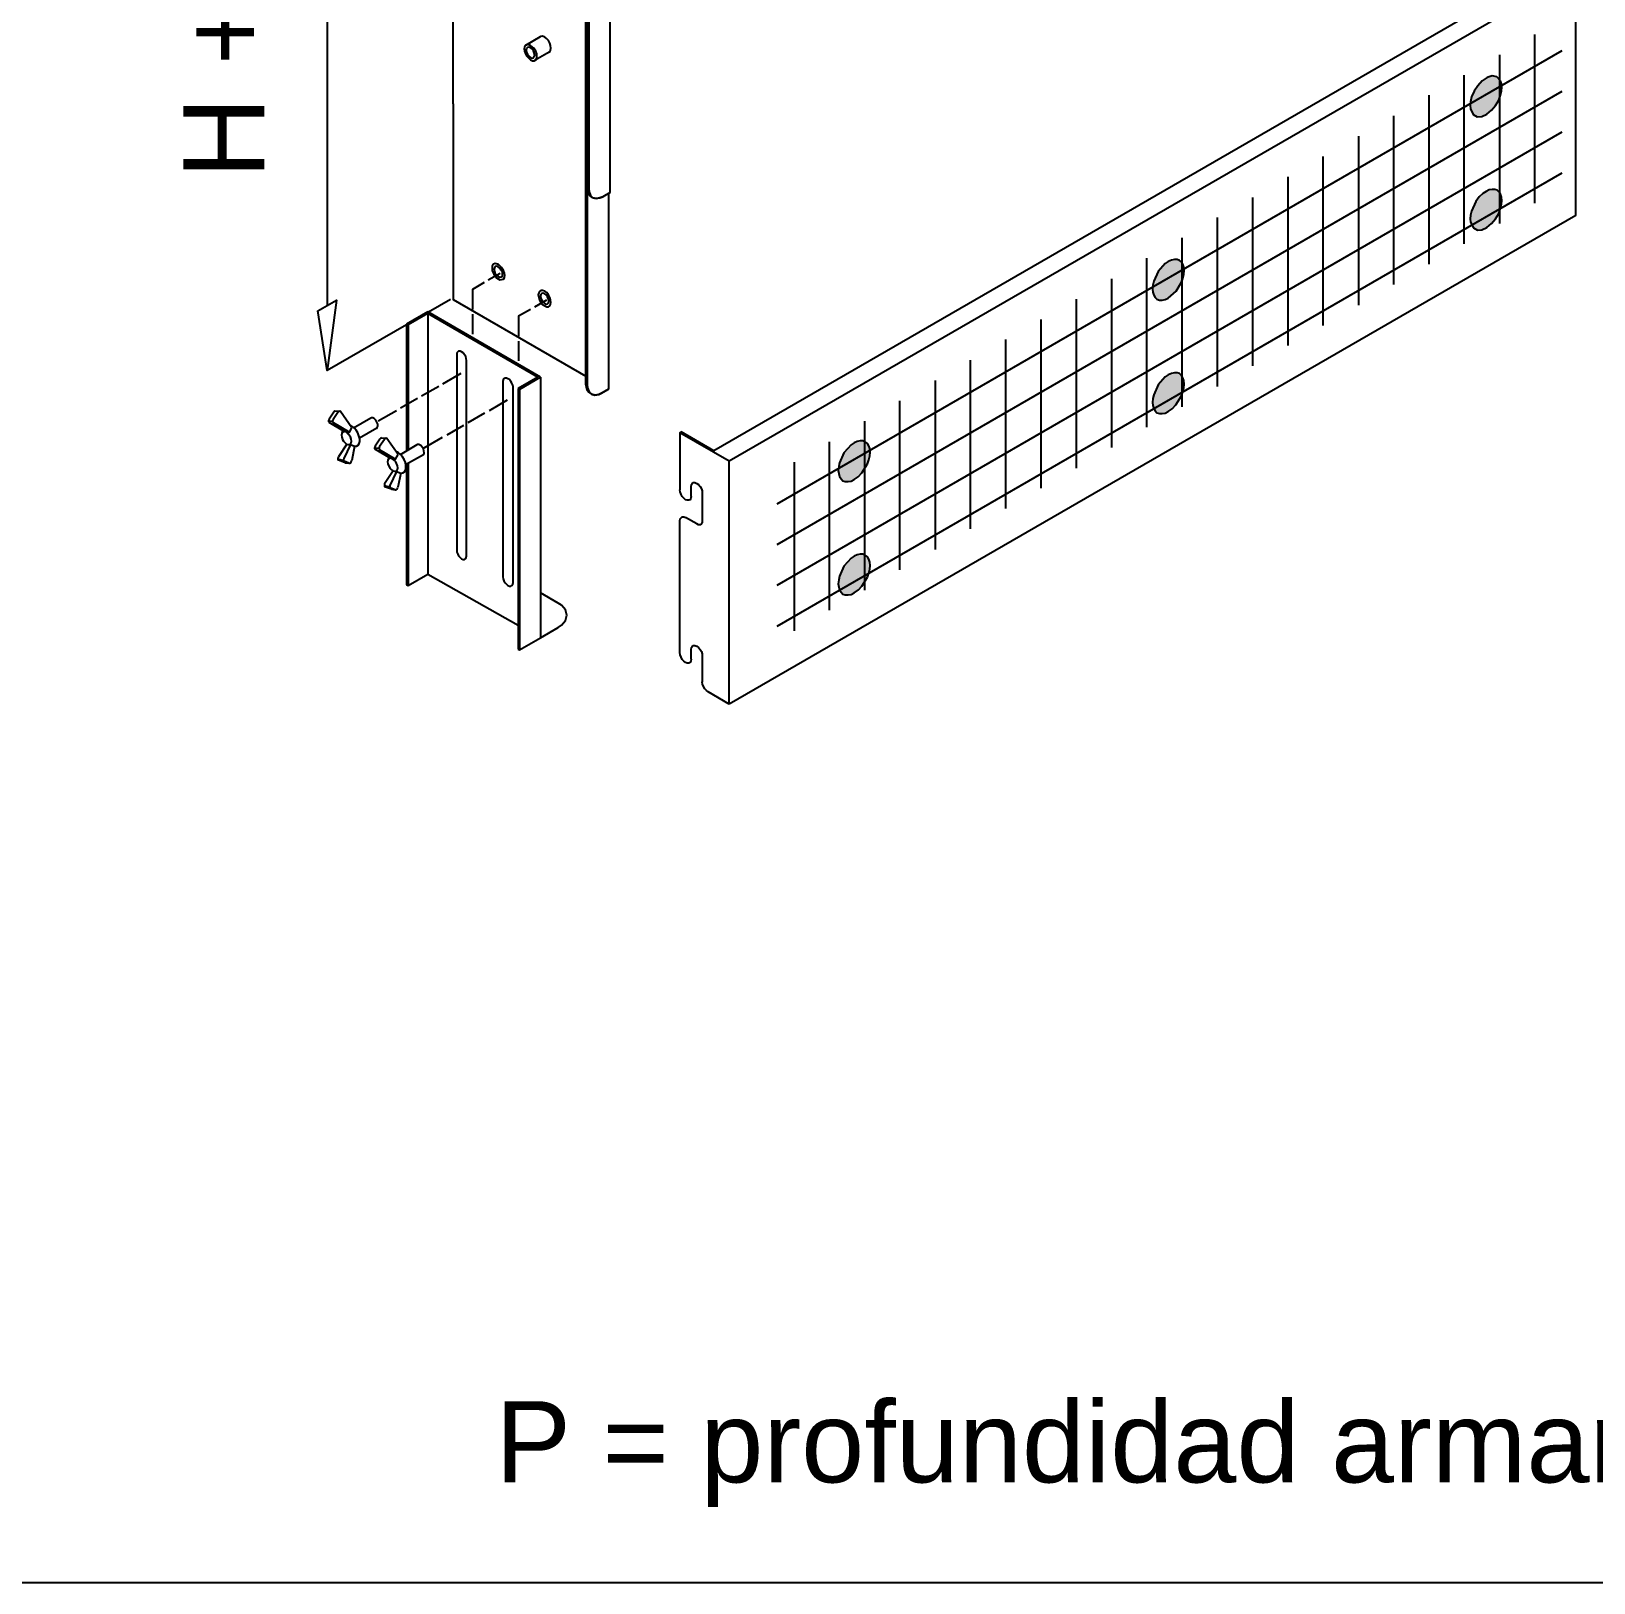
# Model space of a CAD drawing. Header units: millimetres. Extents: x 441156 to 441876, y 4514765 to 4515211.
# Drawn here: x 441492.243 to 441494.216, y 4515043.953 to 4515045.912 of the extents above; entities that cross this region are included whole.
import ezdxf
from ezdxf.enums import TextEntityAlignment as Align

# ---------------------------------------------------------------- set-up
doc = ezdxf.new("R2010")
doc.units = ezdxf.units.MM
doc.layers.add('01_textos', color=7, linetype='Continuous')
doc.layers.add('Cassette', color=7, linetype='Continuous')
doc.styles.add('NIEVES2', font='sanss___.ttf')

msp = doc.modelspace()

# ---------------------------------------------------------------- hatches: boundary and pattern name
at = {"layer": 'Cassette'}
h = msp.add_hatch(color=254, dxfattribs=at)
h.dxf.hatch_style = 1
h.paths.add_polyline_path([(441494.09890277, 4515045.8494492), (441494.09387255, 4515045.8545585), (441494.0880118, 4515045.85571997), (441494.08177401, 4515045.85370403), (441494.07561268, 4515045.84928111), (441494.0699813, 4515045.84322163), (441494.06533338, 4515045.836296), (441494.06212242, 4515045.82927465), (441494.0608019, 4515045.82292801), (441494.06042836, 4515045.81844556), (441494.0608019, 4515045.8139631), (441494.06439169, 4515045.80699804), (441494.0693387, 4515045.80404421), (441494.07513186, 4515045.80440451), (441494.0812601, 4515045.80738183), (441494.08721238, 4515045.81227908), (441494.09247762, 4515045.81839916), (441494.09654477, 4515045.82504496), (441494.09890277, 4515045.83151938), (441494.10002338, 4515045.83674891), (441494.10039692, 4515045.84123137), (441494.10002338, 4515045.84571382)])
h = msp.add_hatch(color=254, dxfattribs=at)
h.dxf.hatch_style = 1
h.paths.add_polyline_path([(441494.07649049, 4515045.70713126), (441494.07191349, 4515045.70282828), (441494.06763297, 4515045.69697804), (441494.06192251, 4515045.68471899), (441494.0608019, 4515045.679863), (441494.06042836, 4515045.67500701), (441494.0608019, 4515045.67089809), (441494.06452882, 4515045.66384621), (441494.06954269, 4515045.66086364), (441494.07534799, 4515045.66123663), (441494.08144921, 4515045.66425145), (441494.08735081, 4515045.66919437), (441494.09255729, 4515045.67535165), (441494.09657311, 4515045.68200956), (441494.09890277, 4515045.68845437), (441494.10002338, 4515045.6936839), (441494.10039692, 4515045.69816635), (441494.10002338, 4515045.70264881), (441494.09890277, 4515045.70638419), (441494.09703508, 4515045.70899895), (441494.09442031, 4515045.71124018), (441494.09143201, 4515045.7123608), (441494.08807017, 4515045.7123608), (441494.08433479, 4515045.71161372), (441494.08059941, 4515045.70974603)])
h = msp.add_hatch(color=254, dxfattribs=at)
h.dxf.hatch_style = 1
h.paths.add_polyline_path([(441493.67531079, 4515045.61860278), (441493.66640658, 4515045.60866901), (441493.66074282, 4515045.59656405), (441493.6596222, 4515045.59133452), (441493.65924866, 4515045.58647853), (441493.6596222, 4515045.58236961), (441493.66074282, 4515045.57863423), (441493.66261051, 4515045.57564593), (441493.66485173, 4515045.57377824), (441493.66821357, 4515045.57265762), (441493.67157542, 4515045.57228409), (441493.67531079, 4515045.5734047), (441493.67904617, 4515045.57489885), (441493.68899629, 4515045.583691), (441493.69585538, 4515045.5950699), (441493.69772307, 4515045.59992589), (441493.69884368, 4515045.60515542), (441493.69921722, 4515045.60963788), (441493.69884368, 4515045.61412033), (441493.69772307, 4515045.61785571), (441493.69585538, 4515045.62084401), (441493.69324061, 4515045.6227117), (441493.69025231, 4515045.62383231), (441493.68689047, 4515045.62383231), (441493.68315509, 4515045.62308524), (441493.67904617, 4515045.62121755)])
h = msp.add_hatch(color=254, dxfattribs=at)
h.dxf.hatch_style = 1
h.paths.add_polyline_path([(441493.67531079, 4515045.47553777), (441493.66640892, 4515045.46541489), (441493.66074282, 4515045.4531255), (441493.6596222, 4515045.44826951), (441493.65924866, 4515045.44341351), (441493.6596222, 4515045.43930459), (441493.66074282, 4515045.43556922), (441493.66261051, 4515045.43258091), (441493.66485173, 4515045.43033969), (441493.66821357, 4515045.42921907), (441493.67157542, 4515045.42921907), (441493.67531079, 4515045.42996615), (441493.67904617, 4515045.43183384), (441493.68403903, 4515045.43525025), (441493.68881652, 4515045.44042287), (441493.69585538, 4515045.45163135), (441493.69772307, 4515045.45686088), (441493.69884368, 4515045.46171687), (441493.69921722, 4515045.46657286), (441493.69884368, 4515045.47105532), (441493.69772307, 4515045.47441716), (441493.69585538, 4515045.47740546), (441493.69324061, 4515045.47964669), (441493.69025231, 4515045.4807673), (441493.68689047, 4515045.4807673), (441493.68315509, 4515045.48002023), (441493.67904617, 4515045.47815254)])
h = msp.add_hatch(color=254, dxfattribs=at)
h.dxf.hatch_style = 1
h.paths.add_polyline_path([(441493.27861355, 4515045.38962405), (441493.26956693, 4515045.37959223), (441493.26404557, 4515045.36721178), (441493.26292496, 4515045.36235579), (441493.26217788, 4515045.3574998), (441493.26292496, 4515045.35339088), (441493.26404557, 4515045.3496555), (441493.26591326, 4515045.3466672), (441493.26815449, 4515045.34442597), (441493.27114279, 4515045.34330536), (441493.27487817, 4515045.34330536), (441493.27861355, 4515045.34405243), (441493.28234893, 4515045.34592012), (441493.28734179, 4515045.34933653), (441493.29211928, 4515045.35450916), (441493.29915814, 4515045.36571763), (441493.30102582, 4515045.37094716), (441493.30214644, 4515045.37580315), (441493.30251998, 4515045.38065915), (441493.30214644, 4515045.3851416), (441493.30102582, 4515045.38850344), (441493.29915814, 4515045.39149174), (441493.29654337, 4515045.39373297), (441493.29355507, 4515045.39485359), (441493.29019323, 4515045.39485359), (441493.28645785, 4515045.39410651), (441493.28234893, 4515045.39223882)])
h = msp.add_hatch(color=254, dxfattribs=at)
h.dxf.hatch_style = 1
h.paths.add_polyline_path([(441493.27861355, 4515045.24655904), (441493.26956693, 4515045.23652721), (441493.26404557, 4515045.22414677), (441493.26292496, 4515045.21929078), (441493.26217788, 4515045.21443478), (441493.26292496, 4515045.20995233), (441493.26404557, 4515045.20659049), (441493.26591326, 4515045.20360218), (441493.26815449, 4515045.20136096), (441493.27114279, 4515045.20024034), (441493.27487817, 4515045.20024034), (441493.27861355, 4515045.20098742), (441493.28234893, 4515045.20285511), (441493.28775151, 4515045.20650878), (441493.29223601, 4515045.21137644), (441493.29915814, 4515045.22265262), (441493.30102582, 4515045.22788215), (441493.30214644, 4515045.23273814), (441493.30251998, 4515045.23759413), (441493.30214644, 4515045.24170305), (441493.30102582, 4515045.24543843), (441493.29915814, 4515045.24842673), (441493.29654337, 4515045.25066796), (441493.29355507, 4515045.25178857), (441493.29019323, 4515045.25178857), (441493.28645785, 4515045.2510415), (441493.28234893, 4515045.24917381)])

# ---------------------------------------------------------------- linework, layer by layer
msp.add_line((441497.26090462, 4515043.95291847), (441492.01090462, 4515043.95291847), dxfattribs=at)
at = {"layer": 'Cassette', "color": 254}
for points in [[(441492.97418017, 4515045.70825188), (441492.97418017, 4515046.86024274), (441492.77620508, 4515046.9741718)], [(441492.77620508, 4515045.82031325), (441492.77620508, 4515046.97230411)], [(441492.77620508, 4515045.82031325), (441492.77620508, 4515046.97230411)], [(441492.97418017, 4515045.70825188), (441492.97418017, 4515046.86024274)], [(441492.94541775, 4515046.82513018), (441492.94541775, 4515045.71422848)], [(441492.94541775, 4515045.71422848), (441492.94541775, 4515046.82513018)], [(441492.94728544, 4515046.82400957), (441492.94728544, 4515045.71348141)], [(441492.94728544, 4515046.82400957), (441492.94728544, 4515045.71348141)], [(441492.94355006, 4515045.46657286), (441492.94355006, 4515046.00446743), (441492.94541775, 4515046.00558804)], [(441494.17062204, 4515045.99737021), (441493.10529197, 4515045.3821533)], [(441494.19378139, 4515045.98616407), (441493.12471594, 4515045.36907947)], [(441494.19378139, 4515045.67948946), (441494.19378139, 4515045.98616407)], [(441492.86622772, 4515045.89240606), (441492.86585418, 4515045.88979129), (441492.86622772, 4515045.88680299), (441492.86734833, 4515045.88344115), (441492.86921602, 4515045.88045285), (441492.87145725, 4515045.87783808), (441492.87369847, 4515045.87597039), (441492.87631324, 4515045.87484978), (441492.87855447, 4515045.87484978), (441492.88042216, 4515045.87597039), (441492.88154277, 4515045.87783808), (441492.88191631, 4515045.88045285), (441492.88191631, 4515045.88045285)], [(441492.88042216, 4515045.88680299), (441492.87793375, 4515045.89061133), (441492.8739296, 4515045.89420371), (441492.86962312, 4515045.8954965), (441492.86773569, 4515045.89462941), (441492.86622772, 4515045.89240606)], [(441492.86772187, 4515045.89464729), (441492.88639876, 4515045.90547989)], [(441492.87930154, 4515045.881947), (441492.87855447, 4515045.88456177), (441492.87743385, 4515045.88717653), (441492.8759397, 4515045.88979129), (441492.87369847, 4515045.89128545), (441492.87183078, 4515045.89203252), (441492.8699631, 4515045.89165898), (441492.86884248, 4515045.89016483), (441492.86846894, 4515045.88829714), (441492.86884248, 4515045.88568238), (441492.8699631, 4515045.88306761), (441492.87183078, 4515045.88045285), (441492.87369847, 4515045.8789587), (441492.8759397, 4515045.87821162), (441492.87743385, 4515045.87858516), (441492.87855447, 4515045.88007931), (441492.87930154, 4515045.881947), (441492.87930154, 4515045.881947)], [(441492.89611075, 4515045.88530884), (441492.89797844, 4515045.88605592), (441492.89909905, 4515045.88792361), (441492.89947259, 4515045.89053837), (441492.89909905, 4515045.89390021), (441492.89797844, 4515045.89688851), (441492.89648429, 4515045.90025036), (441492.89386952, 4515045.90286512), (441492.89162829, 4515045.90473281), (441492.88901353, 4515045.90585342), (441492.8867723, 4515045.90547989), (441492.88490461, 4515045.90435927)], [(441494.14185962, 4515045.90809465), (441494.14185962, 4515045.69480451)], [(441492.89723136, 4515045.88568238), (441492.87967508, 4515045.87559685)], [(441492.88191631, 4515045.88045285), (441492.88154277, 4515045.88344115), (441492.88042216, 4515045.88680299)], [(441493.18522908, 4515045.31529001), (441494.17659865, 4515045.88755007)], [(441494.09740861, 4515045.88232054), (441494.09740861, 4515045.66940394)], [(441494.05258407, 4515045.85654642), (441494.05258407, 4515045.64362982)], [(441494.09890277, 4515045.8494492), (441494.09387255, 4515045.8545585), (441494.0880118, 4515045.85571997), (441494.08177401, 4515045.85370403), (441494.07561268, 4515045.84928111), (441494.0699813, 4515045.84322163), (441494.06533338, 4515045.836296), (441494.06212242, 4515045.82927465), (441494.0608019, 4515045.82292801)], [(441493.18522908, 4515045.26411532), (441494.17659865, 4515045.83637538)], [(441494.00813306, 4515045.83114585), (441494.00813306, 4515045.61785571)], [(441494.0608019, 4515045.8139631), (441494.06439169, 4515045.80699804), (441494.0693387, 4515045.80404421), (441494.07513186, 4515045.80440451), (441494.0812601, 4515045.80738183), (441494.08721238, 4515045.81227908), (441494.09247762, 4515045.81839916), (441494.09654477, 4515045.82504496), (441494.09890277, 4515045.83151938)], [(441494.10039692, 4515045.84123137), (441494.10002338, 4515045.84571382), (441494.09890277, 4515045.8494492)], [(441494.09890277, 4515045.83151938), (441494.10002338, 4515045.83674891), (441494.10039692, 4515045.84123137)], [(441492.77620508, 4515045.82031325), (441492.77620508, 4515045.5734047), (441492.94355006, 4515045.47665838)], [(441494.0608019, 4515045.82292801), (441494.06042836, 4515045.81844556), (441494.0608019, 4515045.8139631)], [(441493.96368205, 4515045.80537173), (441493.96368205, 4515045.59208159)], [(441493.18522908, 4515045.21256709), (441494.17659865, 4515045.78482715)], [(441493.91923104, 4515045.77959762), (441493.91923104, 4515045.56630748)], [(441493.87440649, 4515045.7538235), (441493.87440649, 4515045.54053336)], [(441493.18522908, 4515045.16101886), (441494.17659865, 4515045.73327892)], [(441492.94541775, 4515045.71422848), (441492.94579129, 4515045.71011957), (441492.9469119, 4515045.70675773), (441492.94915313, 4515045.70414296), (441492.95176789, 4515045.70227527)], [(441492.95176789, 4515045.70227527), (441492.94915313, 4515045.70414296), (441492.9469119, 4515045.70675773), (441492.94579129, 4515045.71011957), (441492.94541775, 4515045.71422848)], [(441492.94541775, 4515045.7123608), (441492.94541775, 4515045.46545225)], [(441492.94728544, 4515045.71348141), (441492.94765898, 4515045.70937249)], [(441492.96147988, 4515045.7015282), (441492.96521526, 4515045.70302235), (441492.96147988, 4515045.7015282), (441492.95649256, 4515045.70068248), (441492.95255699, 4515045.70181302), (441492.94962764, 4515045.70476222), (441492.94765898, 4515045.70937249), (441492.94728544, 4515045.71348141), (441492.94728544, 4515045.71348141)], [(441493.82995548, 4515045.72804939), (441493.82995548, 4515045.51513279)], [(441494.10039692, 4515045.69816635), (441494.10002338, 4515045.70264881), (441494.09890277, 4515045.70638419), (441494.09703508, 4515045.70899895), (441494.09442031, 4515045.71124018), (441494.09143201, 4515045.7123608), (441494.08807017, 4515045.7123608), (441494.08433479, 4515045.71161372), (441494.08059941, 4515045.70974603), (441494.07649049, 4515045.70713126)], [(441492.94765898, 4515045.70937249), (441492.94962764, 4515045.70476222), (441492.95255699, 4515045.70181302), (441492.95649256, 4515045.70068248), (441492.96147988, 4515045.7015282)], [(441492.97231248, 4515045.70713126), (441492.97231248, 4515045.46022272), (441492.96334757, 4515045.45499319), (441492.97231248, 4515045.46022272)], [(441492.97418017, 4515045.70825188), (441492.96521526, 4515045.70302235)], [(441492.97418017, 4515045.70825188), (441492.96521526, 4515045.70302235)], [(441493.78550447, 4515045.70227527), (441493.78550447, 4515045.48935867)], [(441494.07649049, 4515045.70713126), (441494.07191349, 4515045.70282828), (441494.06763297, 4515045.69697804), (441494.06192251, 4515045.68471899)], [(441494.09890277, 4515045.68845437), (441494.10002338, 4515045.6936839), (441494.10039692, 4515045.69816635)], [(441494.19378139, 4515045.67948946), (441493.12471594, 4515045.06240486)], [(441493.74105346, 4515045.6768747), (441493.74105346, 4515045.46358456)], [(441494.06192251, 4515045.68471899), (441494.0608019, 4515045.679863), (441494.06042836, 4515045.67500701), (441494.0608019, 4515045.67089809)], [(441494.0608019, 4515045.67089809), (441494.06452882, 4515045.66384621), (441494.06954269, 4515045.66086364), (441494.07534799, 4515045.66123663), (441494.08144921, 4515045.66425145), (441494.08735081, 4515045.66919437), (441494.09255729, 4515045.67535165), (441494.09657311, 4515045.68200956), (441494.09890277, 4515045.68845437)], [(441493.69622892, 4515045.65110058), (441493.69622892, 4515045.43781044)], [(441492.82551209, 4515045.61561448), (441492.82513855, 4515045.61299972), (441492.82551209, 4515045.60963788), (441492.8273789, 4515045.60513295), (441492.8307206, 4515045.60065195), (441492.83500666, 4515045.59804915), (441492.83970653, 4515045.59917881), (441492.84082714, 4515045.6010465), (441492.84120068, 4515045.60366127), (441492.84120068, 4515045.60366127)], [(441492.83970653, 4515045.61001141), (441492.83721812, 4515045.61381975), (441492.83321397, 4515045.61741213), (441492.82890749, 4515045.61870492), (441492.82702006, 4515045.61783783), (441492.82551209, 4515045.61561448)], [(441492.83858591, 4515045.60515542), (441492.83821237, 4515045.60777018), (441492.83671822, 4515045.61038495), (441492.83522407, 4515045.61262618), (441492.83298284, 4515045.61449387), (441492.83111515, 4515045.61524094), (441492.82924746, 4515045.61486741), (441492.82812685, 4515045.61337325), (441492.82775331, 4515045.61113203), (441492.82812685, 4515045.60851726), (441492.82924746, 4515045.6059025), (441492.83111515, 4515045.60366127), (441492.83298284, 4515045.60216712), (441492.83522407, 4515045.60142004), (441492.83671822, 4515045.60179358), (441492.83821237, 4515045.60291419), (441492.83858591, 4515045.60515542), (441492.83858591, 4515045.60515542)], [(441493.65177791, 4515045.62532647), (441493.65177791, 4515045.41203633)], [(441493.67531079, 4515045.61860278), (441493.66640658, 4515045.60866901), (441493.66074282, 4515045.59656405)], [(441493.69921722, 4515045.60963788), (441493.69884368, 4515045.61412033), (441493.69772307, 4515045.61785571), (441493.69585538, 4515045.62084401), (441493.69324061, 4515045.6227117), (441493.69025231, 4515045.62383231), (441493.68689047, 4515045.62383231), (441493.68315509, 4515045.62308524), (441493.67904617, 4515045.62121755), (441493.67531079, 4515045.61860278)], [(441492.81505302, 4515045.59469636), (441492.80048505, 4515045.58610499), (441492.80048505, 4515045.56070441)], [(441492.83522407, 4515045.60627603), (441492.82028256, 4515045.59768466)], [(441492.84120068, 4515045.60366127), (441492.84082714, 4515045.60664957), (441492.83970653, 4515045.61001141)], [(441493.6073269, 4515045.59955235), (441493.6073269, 4515045.38626221)], [(441493.66074282, 4515045.59656405), (441493.6596222, 4515045.59133452), (441493.65924866, 4515045.58647853), (441493.6596222, 4515045.58236961), (441493.66074282, 4515045.57863423), (441493.66261051, 4515045.57564593), (441493.66485173, 4515045.57377824), (441493.66821357, 4515045.57265762), (441493.67157542, 4515045.57228409), (441493.67531079, 4515045.5734047), (441493.67904617, 4515045.57489885)], [(441493.67904617, 4515045.57489885), (441493.68899629, 4515045.583691), (441493.69585538, 4515045.5950699)], [(441493.69585538, 4515045.5950699), (441493.69772307, 4515045.59992589), (441493.69884368, 4515045.60515542), (441493.69921722, 4515045.60963788)], [(441492.89947259, 4515045.56966932), (441492.89909905, 4515045.57303116), (441492.89797844, 4515045.57601946), (441492.89648429, 4515045.57938131), (441492.89424306, 4515045.58199607), (441492.89162829, 4515045.58386376), (441492.88901353, 4515045.58461084), (441492.8867723, 4515045.58461084), (441492.88527815, 4515045.58349022), (441492.88415754, 4515045.58162253), (441492.88341046, 4515045.57900777), (441492.88415754, 4515045.57601946), (441492.88527815, 4515045.57265762), (441492.8867723, 4515045.56966932), (441492.88901353, 4515045.56705455), (441492.89162829, 4515045.56518687), (441492.89424306, 4515045.56406625), (441492.89648429, 4515045.56406625), (441492.89797844, 4515045.56518687), (441492.89909905, 4515045.56705455), (441492.89947259, 4515045.56966932), (441492.89947259, 4515045.56966932)], [(441492.89685782, 4515045.57153701), (441492.89648429, 4515045.57377824), (441492.89536367, 4515045.57676654), (441492.89349598, 4515045.57900777), (441492.89162829, 4515045.58050192), (441492.88938707, 4515045.58124899), (441492.88789291, 4515045.58087546), (441492.8867723, 4515045.57975484), (441492.88639876, 4515045.57751362), (441492.8867723, 4515045.57489885), (441492.88789291, 4515045.57228409), (441492.88938707, 4515045.57004286), (441492.89162829, 4515045.56817517), (441492.89349598, 4515045.56742809), (441492.89536367, 4515045.56780163), (441492.89648429, 4515045.56929578), (441492.89685782, 4515045.57153701), (441492.89685782, 4515045.57153701)], [(441493.56287589, 4515045.57377824), (441493.56287589, 4515045.3604881)], [(441492.74408083, 4515045.55771611), (441492.7171861, 4515045.54202752)], [(441492.74408083, 4515045.55547488), (441492.71905379, 4515045.54128044)], [(441492.88639876, 4515045.47516423), (441492.74408083, 4515045.55771611)], [(441492.88303692, 4515045.47516423), (441492.74408083, 4515045.55547488)], [(441492.74408083, 4515045.55547488), (441492.74408083, 4515045.226388)], [(441492.80048505, 4515045.5547278), (441492.80048505, 4515045.52970077)], [(441492.87369847, 4515045.56070441), (441492.85875696, 4515045.55211304), (441492.85875696, 4515045.527086)], [(441492.89386952, 4515045.57228409), (441492.878928, 4515045.56369271)], [(441492.7171861, 4515045.54202752), (441492.71905379, 4515045.54128044)], [(441492.7171861, 4515045.54202752), (441492.7171861, 4515045.3821533)], [(441492.71905379, 4515045.54128044), (441492.71905379, 4515045.38327391)], [(441493.51805134, 4515045.54800412), (441493.51805134, 4515045.33508752)], [(441492.85875696, 4515045.52073586), (441492.85875696, 4515045.49570882)], [(441493.47360033, 4515045.52260355), (441493.47360033, 4515045.30931341)], [(441492.79301429, 4515045.49645589), (441492.79264075, 4515045.49869712), (441492.79189368, 4515045.50131189), (441492.79039952, 4515045.50355311), (441492.78853183, 4515045.50579434), (441492.78666414, 4515045.50728849), (441492.78479646, 4515045.50803557), (441492.78292877, 4515045.50803557), (441492.78180815, 4515045.50728849), (441492.78068754, 4515045.50579434), (441492.78068754, 4515045.50355311)], [(441492.78068754, 4515045.50355311), (441492.78068754, 4515045.25440334), (441492.78180815, 4515045.25178857), (441492.78292877, 4515045.24954735), (441492.78479646, 4515045.24730612), (441492.78666414, 4515045.24581197), (441492.78853183, 4515045.24506489), (441492.79039952, 4515045.24506489), (441492.79189368, 4515045.2461855), (441492.79264075, 4515045.24767966), (441492.79301429, 4515045.24954735)], [(441492.79301429, 4515045.24954735), (441492.79301429, 4515045.49645589)], [(441493.42914932, 4515045.49682943), (441493.42914932, 4515045.28353929)], [(441492.76313126, 4515045.4669464), (441492.78629061, 4515045.48039376)], [(441492.88303692, 4515045.47516423), (441492.85800988, 4515045.46096979)], [(441492.88639876, 4515045.47516423), (441492.85987757, 4515045.45984918)], [(441492.88639876, 4515045.47516423), (441492.88639876, 4515045.14607735)], [(441493.67531079, 4515045.47553777), (441493.66640892, 4515045.46541489), (441493.66074282, 4515045.4531255)], [(441493.69921722, 4515045.46657286), (441493.69884368, 4515045.47105532), (441493.69772307, 4515045.47441716), (441493.69585538, 4515045.47740546), (441493.69324061, 4515045.47964669), (441493.69025231, 4515045.4807673), (441493.68689047, 4515045.4807673), (441493.68315509, 4515045.48002023), (441493.67904617, 4515045.47815254), (441493.67531079, 4515045.47553777)], [(441492.73623653, 4515045.45163135), (441492.75790173, 4515045.4639581)], [(441492.85165974, 4515045.46283748), (441492.8512862, 4515045.46507871), (441492.85016559, 4515045.46769348), (441492.84904497, 4515045.4699347), (441492.84717728, 4515045.47217593), (441492.84530959, 4515045.47329654), (441492.8434419, 4515045.47404362), (441492.84157422, 4515045.47404362), (441492.84008006, 4515045.47329654), (441492.83933299, 4515045.47180239), (441492.83895945, 4515045.4699347)], [(441492.83895945, 4515045.4699347), (441492.83895945, 4515045.22302615), (441492.83933299, 4515045.22078493), (441492.84008006, 4515045.21817016), (441492.84157422, 4515045.2155554), (441492.8434419, 4515045.21368771), (441492.84530959, 4515045.21219356), (441492.84717728, 4515045.21144648), (441492.84904497, 4515045.21144648), (441492.85016559, 4515045.21219356), (441492.8512862, 4515045.21368771), (441492.85165974, 4515045.21592894)], [(441492.85165974, 4515045.21592894), (441492.85165974, 4515045.46283748)], [(441492.85800988, 4515045.46096979), (441492.85987757, 4515045.45984918)], [(441492.85800988, 4515045.46096979), (441492.85800988, 4515045.13188291)], [(441492.85987757, 4515045.45984918), (441492.85987757, 4515045.13076229)], [(441492.94355006, 4515045.46657286), (441492.94429714, 4515045.46246394), (441492.94541775, 4515045.45872857), (441492.94728544, 4515045.4561138), (441492.9499002, 4515045.45461965), (441492.94728544, 4515045.4561138), (441492.94541775, 4515045.45872857), (441492.94429714, 4515045.46246394), (441492.94355006, 4515045.46657286), (441492.94355006, 4515045.46657286)], [(441492.94541775, 4515045.46545225), (441492.94579129, 4515045.46171687)], [(441492.95998573, 4515045.45349903), (441492.96334757, 4515045.45499319), (441492.95998573, 4515045.45349903), (441492.95479122, 4515045.45263552), (441492.95068463, 4515045.45378619), (441492.94767999, 4515045.45684774), (441492.94579129, 4515045.46171687), (441492.94541775, 4515045.46545225), (441492.94541775, 4515045.46545225)], [(441492.94579129, 4515045.46171687), (441492.94767999, 4515045.45684774), (441492.95068463, 4515045.45378619), (441492.95479122, 4515045.45263552), (441492.95998573, 4515045.45349903)], [(441493.38469831, 4515045.47105532), (441493.38469831, 4515045.25776518)], [(441493.69585538, 4515045.45163135), (441493.69772307, 4515045.45686088), (441493.69884368, 4515045.46171687), (441493.69921722, 4515045.46657286)], [(441492.70971534, 4515045.43631629), (441492.731007, 4515045.44864304)], [(441492.82177671, 4515045.43332799), (441492.84456252, 4515045.44640181)], [(441493.33987377, 4515045.4452812), (441493.33987377, 4515045.23199106)], [(441493.66074282, 4515045.4531255), (441493.6596222, 4515045.44826951), (441493.65924866, 4515045.44341351), (441493.6596222, 4515045.43930459), (441493.66074282, 4515045.43556922), (441493.66261051, 4515045.43258091), (441493.66485173, 4515045.43033969), (441493.66821357, 4515045.42921907), (441493.67157542, 4515045.42921907), (441493.67531079, 4515045.42996615), (441493.67904617, 4515045.43183384)], [(441493.67904617, 4515045.43183384), (441493.68403903, 4515045.43525025), (441493.68881652, 4515045.44042287), (441493.69585538, 4515045.45163135)], [(441492.61931917, 4515045.42212185), (441492.61857209, 4515045.4206277), (441492.61857209, 4515045.41913355), (441492.61894563, 4515045.41838647)], [(441492.61857209, 4515045.41988062), (441492.62380162, 4515045.41950709)], [(441492.61894563, 4515045.41838647), (441492.63874314, 4515045.40643326)], [(441492.62678993, 4515045.43258091), (441492.62529577, 4515045.43108676), (441492.61931917, 4515045.42212185)], [(441492.6245487, 4515045.42174831), (441492.62380162, 4515045.42025416), (441492.62380162, 4515045.41876001), (441492.6245487, 4515045.41801294)], [(441492.64808159, 4515045.41128925), (441492.63388715, 4515045.43183384), (441492.63276653, 4515045.43220737), (441492.63164592, 4515045.43183384), (441492.63052531, 4515045.43071322), (441492.6245487, 4515045.42174831)], [(441492.6245487, 4515045.41801294), (441492.64509328, 4515045.40568618)], [(441492.62678993, 4515045.43258091), (441492.63239299, 4515045.43220737)], [(441492.67198801, 4515045.423616), (441492.65032281, 4515045.41091572)], [(441492.67908523, 4515045.41054218), (441492.68020585, 4515045.41166279), (441492.68095292, 4515045.41353048), (441492.68095292, 4515045.41577171), (441492.67983231, 4515045.41838647), (441492.67833816, 4515045.42100124), (441492.67647047, 4515045.42286893), (441492.67460278, 4515045.42398954), (441492.67273509, 4515045.42398954), (441492.67124094, 4515045.42324247)], [(441492.68132646, 4515045.41988062), (441492.70448581, 4515045.43295445)], [(441492.79488198, 4515045.41801294), (441492.81617364, 4515045.43033969)], [(441493.29542276, 4515045.41950709), (441493.29542276, 4515045.20621695)], [(441492.6353813, 4515045.40419203), (441492.63500776, 4515045.40195081), (441492.6353813, 4515045.39933604), (441492.63612837, 4515045.39672128), (441492.63762253, 4515045.39448005), (441492.63949021, 4515045.39223882), (441492.6413579, 4515045.39074467), (441492.64322559, 4515045.38999759), (441492.64509328, 4515045.38999759), (441492.64658743, 4515045.39074467), (441492.64733451, 4515045.39223882), (441492.64770805, 4515045.39448005), (441492.64770805, 4515045.39448005)], [(441492.63650191, 4515045.40792741), (441492.6353813, 4515045.40419203)], [(441492.64658743, 4515045.39970958), (441492.64130888, 4515045.40563015), (441492.63796484, 4515045.40659085), (441492.6353813, 4515045.40419203)], [(441492.64098437, 4515045.40568618), (441492.64509328, 4515045.40568618), (441492.64808159, 4515045.41128925)], [(441492.65144343, 4515045.3881299), (441492.65405819, 4515045.3881299), (441492.65592588, 4515045.38925052), (441492.65742003, 4515045.39149174), (441492.65816711, 4515045.39410651), (441492.65816711, 4515045.39746835), (441492.6570465, 4515045.40120373), (441492.65555234, 4515045.40493911), (441492.65368465, 4515045.40830095), (441492.65106989, 4515045.41128925), (441492.64808159, 4515045.41353048), (441492.64546682, 4515045.41502463)], [(441492.64770805, 4515045.39448005), (441492.64733451, 4515045.39709481), (441492.64658743, 4515045.39970958)], [(441492.67983231, 4515045.41091572), (441492.65779357, 4515045.39821543)], [(441492.68543538, 4515045.39858896), (441492.6846883, 4515045.39821543), (441492.68356769, 4515045.39709481), (441492.67759108, 4515045.3881299)], [(441492.70672704, 4515045.37767084), (441492.69215906, 4515045.39784189), (441492.69141198, 4515045.39821543), (441492.69029137, 4515045.39784189), (441492.68917075, 4515045.39672128), (441492.68319415, 4515045.38775637)], [(441492.68543538, 4515045.39858896), (441492.69066491, 4515045.39821543)], [(441492.73959837, 4515045.38588868), (441492.76275772, 4515045.39933604)], [(441492.76836079, 4515045.40232434), (441492.78965245, 4515045.41465109)], [(441493.10529197, 4515045.3821533), (441493.0642028, 4515045.40605972), (441493.06233511, 4515045.40493911)], [(441493.12471594, 4515045.06240486), (441493.12471594, 4515045.36907947), (441493.06233511, 4515045.40493911), (441493.06233511, 4515045.3328463)], [(441492.64173144, 4515045.39074467), (441492.63127238, 4515045.37468254), (441492.63052531, 4515045.37281485), (441492.63052531, 4515045.37169424), (441492.63127238, 4515045.37057362)], [(441492.6462139, 4515045.38999759), (441492.63799606, 4515045.37244131), (441492.63762253, 4515045.37094716), (441492.63762253, 4515045.36982655), (441492.6383696, 4515045.36907947)], [(441492.64509328, 4515045.38999759), (441492.6462139, 4515045.38999759), (441492.65144343, 4515045.3881299)], [(441492.65144343, 4515045.3881299), (441492.64808159, 4515045.36982655)], [(441492.67759108, 4515045.3881299), (441492.67721754, 4515045.38663575), (441492.676844, 4515045.38551514), (441492.67759108, 4515045.38439452)], [(441492.676844, 4515045.38588868), (441492.68244707, 4515045.38551514)], [(441492.67759108, 4515045.38439452), (441492.69701505, 4515045.37281485)], [(441492.68319415, 4515045.38775637), (441492.68244707, 4515045.38626221), (441492.68244707, 4515045.38476806), (441492.68282061, 4515045.38402099)], [(441492.68282061, 4515045.38402099), (441492.70336519, 4515045.37169424)], [(441492.69962982, 4515045.37206777), (441492.70336519, 4515045.37169424), (441492.70672704, 4515045.37767084)], [(441492.71008888, 4515045.35413796), (441492.7123301, 4515045.35451149), (441492.71457133, 4515045.35563211), (441492.71606548, 4515045.35787333), (441492.71643902, 4515045.3604881), (441492.71643902, 4515045.36384994), (441492.71569194, 4515045.36758532), (441492.71419779, 4515045.3713207), (441492.71195657, 4515045.37468254), (441492.70971534, 4515045.37767084), (441492.70672704, 4515045.37991207), (441492.70373873, 4515045.38140622)], [(441492.73025992, 4515045.38962405), (441492.70896826, 4515045.3772973)], [(441492.73847776, 4515045.3772973), (441492.71606548, 4515045.36459702)], [(441492.73773068, 4515045.37655023), (441492.73885129, 4515045.37767084), (441492.73959837, 4515045.37953853), (441492.73922483, 4515045.3821533), (441492.73847776, 4515045.38476806), (441492.73698361, 4515045.38700929), (441492.73511592, 4515045.38887698), (441492.73287469, 4515045.38999759), (441492.731007, 4515045.39037113), (441492.72951285, 4515045.38925052)], [(441493.25097175, 4515045.39373297), (441493.25097175, 4515045.18081637)], [(441493.27861355, 4515045.38962405), (441493.26956693, 4515045.37959223), (441493.26404557, 4515045.36721178)], [(441493.30251998, 4515045.38065915), (441493.30214644, 4515045.3851416), (441493.30102582, 4515045.38850344), (441493.29915814, 4515045.39149174), (441493.29654337, 4515045.39373297), (441493.29355507, 4515045.39485359), (441493.29019323, 4515045.39485359), (441493.28645785, 4515045.39410651), (441493.28234893, 4515045.39223882), (441493.27861355, 4515045.38962405)], [(441493.29915814, 4515045.36571763), (441493.30102582, 4515045.37094716), (441493.30214644, 4515045.37580315), (441493.30251998, 4515045.38065915)], [(441492.63052531, 4515045.37206777), (441492.63762253, 4515045.37020009)], [(441492.63949021, 4515045.36721178), (441492.63127238, 4515045.37057362)], [(441492.64434621, 4515045.36646471), (441492.6383696, 4515045.36907947)], [(441492.63949021, 4515045.36721178), (441492.64434621, 4515045.36646471)], [(441492.64434621, 4515045.36646471), (441492.64546682, 4515045.36646471), (441492.64658743, 4515045.36721178), (441492.64733451, 4515045.3683324), (441492.64808159, 4515045.36982655)], [(441492.70037689, 4515045.35712626), (441492.68954429, 4515045.34069059), (441492.68917075, 4515045.33919644), (441492.68917075, 4515045.33770229), (441492.68954429, 4515045.33695521)], [(441492.7063535, 4515045.36086164), (441492.70597996, 4515045.36310286), (441492.70373873, 4515045.3683324), (441492.70187104, 4515045.37020009), (441492.70000335, 4515045.37169424), (441492.69776213, 4515045.37281485), (441492.69589444, 4515045.37281485), (441492.69477382, 4515045.37169424), (441492.69365321, 4515045.37020009), (441492.69327967, 4515045.3683324), (441492.69365321, 4515045.36571763), (441492.69589444, 4515045.3604881), (441492.69776213, 4515045.35862041), (441492.70000335, 4515045.35712626), (441492.70187104, 4515045.35637918), (441492.70373873, 4515045.35637918), (441492.70485935, 4515045.35712626), (441492.70597996, 4515045.35862041), (441492.7063535, 4515045.36086164), (441492.7063535, 4515045.36086164)], [(441492.69477382, 4515045.37393546), (441492.69365321, 4515045.37057362)], [(441492.7171861, 4515045.36497055), (441492.7171861, 4515045.21294063)], [(441492.71905379, 4515045.36609117), (441492.71905379, 4515045.21219356)], [(441493.20652074, 4515045.36795886), (441493.20652074, 4515045.15504226)], [(441493.26404557, 4515045.36721178), (441493.26292496, 4515045.36235579), (441493.26217788, 4515045.3574998), (441493.26292496, 4515045.35339088), (441493.26404557, 4515045.3496555), (441493.26591326, 4515045.3466672), (441493.26815449, 4515045.34442597), (441493.27114279, 4515045.34330536), (441493.27487817, 4515045.34330536), (441493.27861355, 4515045.34405243), (441493.28234893, 4515045.34592012)], [(441493.28234893, 4515045.34592012), (441493.28734179, 4515045.34933653), (441493.29211928, 4515045.35450916), (441493.29915814, 4515045.36571763)], [(441492.68879722, 4515045.33844936), (441492.69589444, 4515045.33658167)], [(441492.69813566, 4515045.33359337), (441492.68954429, 4515045.33695521)], [(441492.70448581, 4515045.35600565), (441492.69626797, 4515045.33844936), (441492.69589444, 4515045.33732875), (441492.69626797, 4515045.33620814), (441492.69664151, 4515045.33546106)], [(441492.70373873, 4515045.35637918), (441492.70448581, 4515045.35600565), (441492.71008888, 4515045.35413796)], [(441492.71008888, 4515045.35413796), (441492.7063535, 4515045.33620814)], [(441493.07652955, 4515045.33695521), (441493.07690309, 4515045.33956998), (441493.0780237, 4515045.34106413), (441493.07951785, 4515045.34218474), (441493.08138554, 4515045.34218474), (441493.08362677, 4515045.34106413)], [(441493.07652955, 4515045.32462846), (441493.07652955, 4515045.33695521)], [(441493.08362677, 4515045.34106413), (441493.08362677, 4515045.34143767)], [(441493.08362677, 4515045.34106413), (441493.085868, 4515045.33956998), (441493.08810923, 4515045.33732875), (441493.08960338, 4515045.33434045), (441493.09035045, 4515045.33172568), (441493.09072399, 4515045.32873738)], [(441492.70299166, 4515045.3328463), (441492.69664151, 4515045.33546106)], [(441492.69813566, 4515045.33359337), (441492.70299166, 4515045.3328463)], [(441492.70299166, 4515045.3328463), (441492.70411227, 4515045.3328463), (441492.70523288, 4515045.33359337), (441492.70597996, 4515045.33471399), (441492.7063535, 4515045.33620814)], [(441493.07652955, 4515045.32462846), (441493.07615601, 4515045.32238723), (441493.07540894, 4515045.32051955), (441493.07354125, 4515045.31977247), (441493.07167356, 4515045.31977247), (441493.06943233, 4515045.32051955), (441493.0671911, 4515045.32238723), (441493.06532341, 4515045.32462846), (441493.06382926, 4515045.32724323), (441493.06270865, 4515045.33023153), (441493.06233511, 4515045.3328463)], [(441493.09072399, 4515045.32873738), (441493.09072399, 4515045.29399835)], [(441493.06233511, 4515045.12740045), (441493.06233511, 4515045.29399835), (441493.06270865, 4515045.29623958), (441493.06382926, 4515045.29773373), (441493.06532341, 4515045.29885435), (441493.0671911, 4515045.29885435), (441493.06943233, 4515045.29810727)], [(441493.08362677, 4515045.28988944), (441493.06943233, 4515045.29810727)], [(441493.09072399, 4515045.29399835), (441493.09035045, 4515045.29138359), (441493.08960338, 4515045.28988944), (441493.08810923, 4515045.28876882), (441493.085868, 4515045.28876882), (441493.08362677, 4515045.28988944)], [(441493.27861355, 4515045.24655904), (441493.26956693, 4515045.23652721), (441493.26404557, 4515045.22414677)], [(441493.30251998, 4515045.23759413), (441493.30214644, 4515045.24170305), (441493.30102582, 4515045.24543843), (441493.29915814, 4515045.24842673), (441493.29654337, 4515045.25066796), (441493.29355507, 4515045.25178857), (441493.29019323, 4515045.25178857), (441493.28645785, 4515045.2510415), (441493.28234893, 4515045.24917381), (441493.27861355, 4515045.24655904)], [(441492.7171861, 4515045.21294063), (441492.71905379, 4515045.21219356), (441492.74408083, 4515045.226388)], [(441492.74408083, 4515045.226388), (441492.85800988, 4515045.16213948)], [(441493.26404557, 4515045.22414677), (441493.26292496, 4515045.21929078), (441493.26217788, 4515045.21443478), (441493.26292496, 4515045.20995233), (441493.26404557, 4515045.20659049), (441493.26591326, 4515045.20360218), (441493.26815449, 4515045.20136096), (441493.27114279, 4515045.20024034), (441493.27487817, 4515045.20024034), (441493.27861355, 4515045.20098742), (441493.28234893, 4515045.20285511)], [(441493.28234893, 4515045.20285511), (441493.28775151, 4515045.20650878), (441493.29223601, 4515045.21137644), (441493.29915814, 4515045.22265262)], [(441493.29915814, 4515045.22265262), (441493.30102582, 4515045.22788215), (441493.30214644, 4515045.23273814), (441493.30251998, 4515045.23759413)], [(441492.90881104, 4515045.18978128), (441492.88639876, 4515045.20285511)], [(441492.91291995, 4515045.18716652), (441492.90881104, 4515045.18978128)], [(441492.91291995, 4515045.16213948), (441492.9181098, 4515045.16788583), (441492.91975103, 4515045.17452926), (441492.91797672, 4515045.18123456), (441492.91291995, 4515045.18716652)], [(441492.90881104, 4515045.15915118), (441492.91291995, 4515045.16213948)], [(441492.85800988, 4515045.13188291), (441492.85987757, 4515045.13076229), (441492.88639876, 4515045.14607735), (441492.90881104, 4515045.15915118)], [(441493.07652955, 4515045.11918262), (441493.07615601, 4515045.11656785), (441493.07540894, 4515045.1150737), (441493.07354125, 4515045.11395309), (441493.07167356, 4515045.11395309), (441493.06943233, 4515045.1150737), (441493.0671911, 4515045.11656785), (441493.06532341, 4515045.11880908), (441493.06382926, 4515045.12179739), (441493.06270865, 4515045.12441215), (441493.06233511, 4515045.12740045)], [(441493.07652955, 4515045.13150937), (441493.07690309, 4515045.1337506), (441493.0780237, 4515045.13524475), (441493.07951785, 4515045.13636536), (441493.08138554, 4515045.13636536), (441493.08362677, 4515045.13561829)], [(441493.07652955, 4515045.11918262), (441493.07652955, 4515045.13150937)], [(441493.08362677, 4515045.13561829), (441493.08362677, 4515045.13599183)], [(441493.08362677, 4515045.13561829), (441493.085868, 4515045.1337506), (441493.08810923, 4515045.13150937), (441493.08960338, 4515045.12889461), (441493.09035045, 4515045.1259063), (441493.09072399, 4515045.12329154)], [(441493.09072399, 4515045.12329154), (441493.09072399, 4515045.09004666)], [(441493.09072399, 4515045.09004666), (441493.09072399, 4515045.0904202)], [(441493.12471594, 4515045.06240486), (441493.09819475, 4515045.07771991), (441493.09595352, 4515045.0795876), (441493.09371229, 4515045.08182883), (441493.09221814, 4515045.0844436), (441493.09109753, 4515045.0874319), (441493.09072399, 4515045.09004666)]]:
    msp.add_lwpolyline(points, dxfattribs=at)
at = {"layer": 'Cassette', "color": 5}
for points in [[(441492.61704259, 4515046.80225436), (441492.61704259, 4515045.56584393)], [(441492.60508938, 4515045.55912025), (441492.62862227, 4515045.57256761), (441492.61704259, 4515045.48366559), (441492.60508938, 4515045.55912025)], [(441492.77284324, 4515045.5734047), (441492.61704259, 4515045.48366559)]]:
    msp.add_lwpolyline(points, dxfattribs=at)

# ---------------------------------------------------------------- texts
at = {"layer": '01_textos', "style": 'NIEVES2'}
msp.add_text('P = profundidad armario  →  tipo 110 = 110 mm    tipo 80 = 80 mm', height=0.1025611647, dxfattribs=at).set_placement((441494.94157818, 4515044.11816752), align=Align.MIDDLE)
at = {"layer": '01_textos', "insert": (441492.43517342, 4515045.72576538), "char_height": 0.1025611647, "width": 5.9438764329, "attachment_point": 1, "rotation": 90, "style": 'NIEVES2'}
msp.add_mtext('H +100 regulable', dxfattribs=at)
at = {"layer": '01_textos', "insert": (441494.18008333, 4515046.16934435), "char_height": 0.1025611647, "width": 5.9438764329, "attachment_point": 1, "style": 'NIEVES2'}
msp.add_mtext('Nivel pavimento\\P terminado', dxfattribs=at)

doc.saveas('drawing.dxf')
